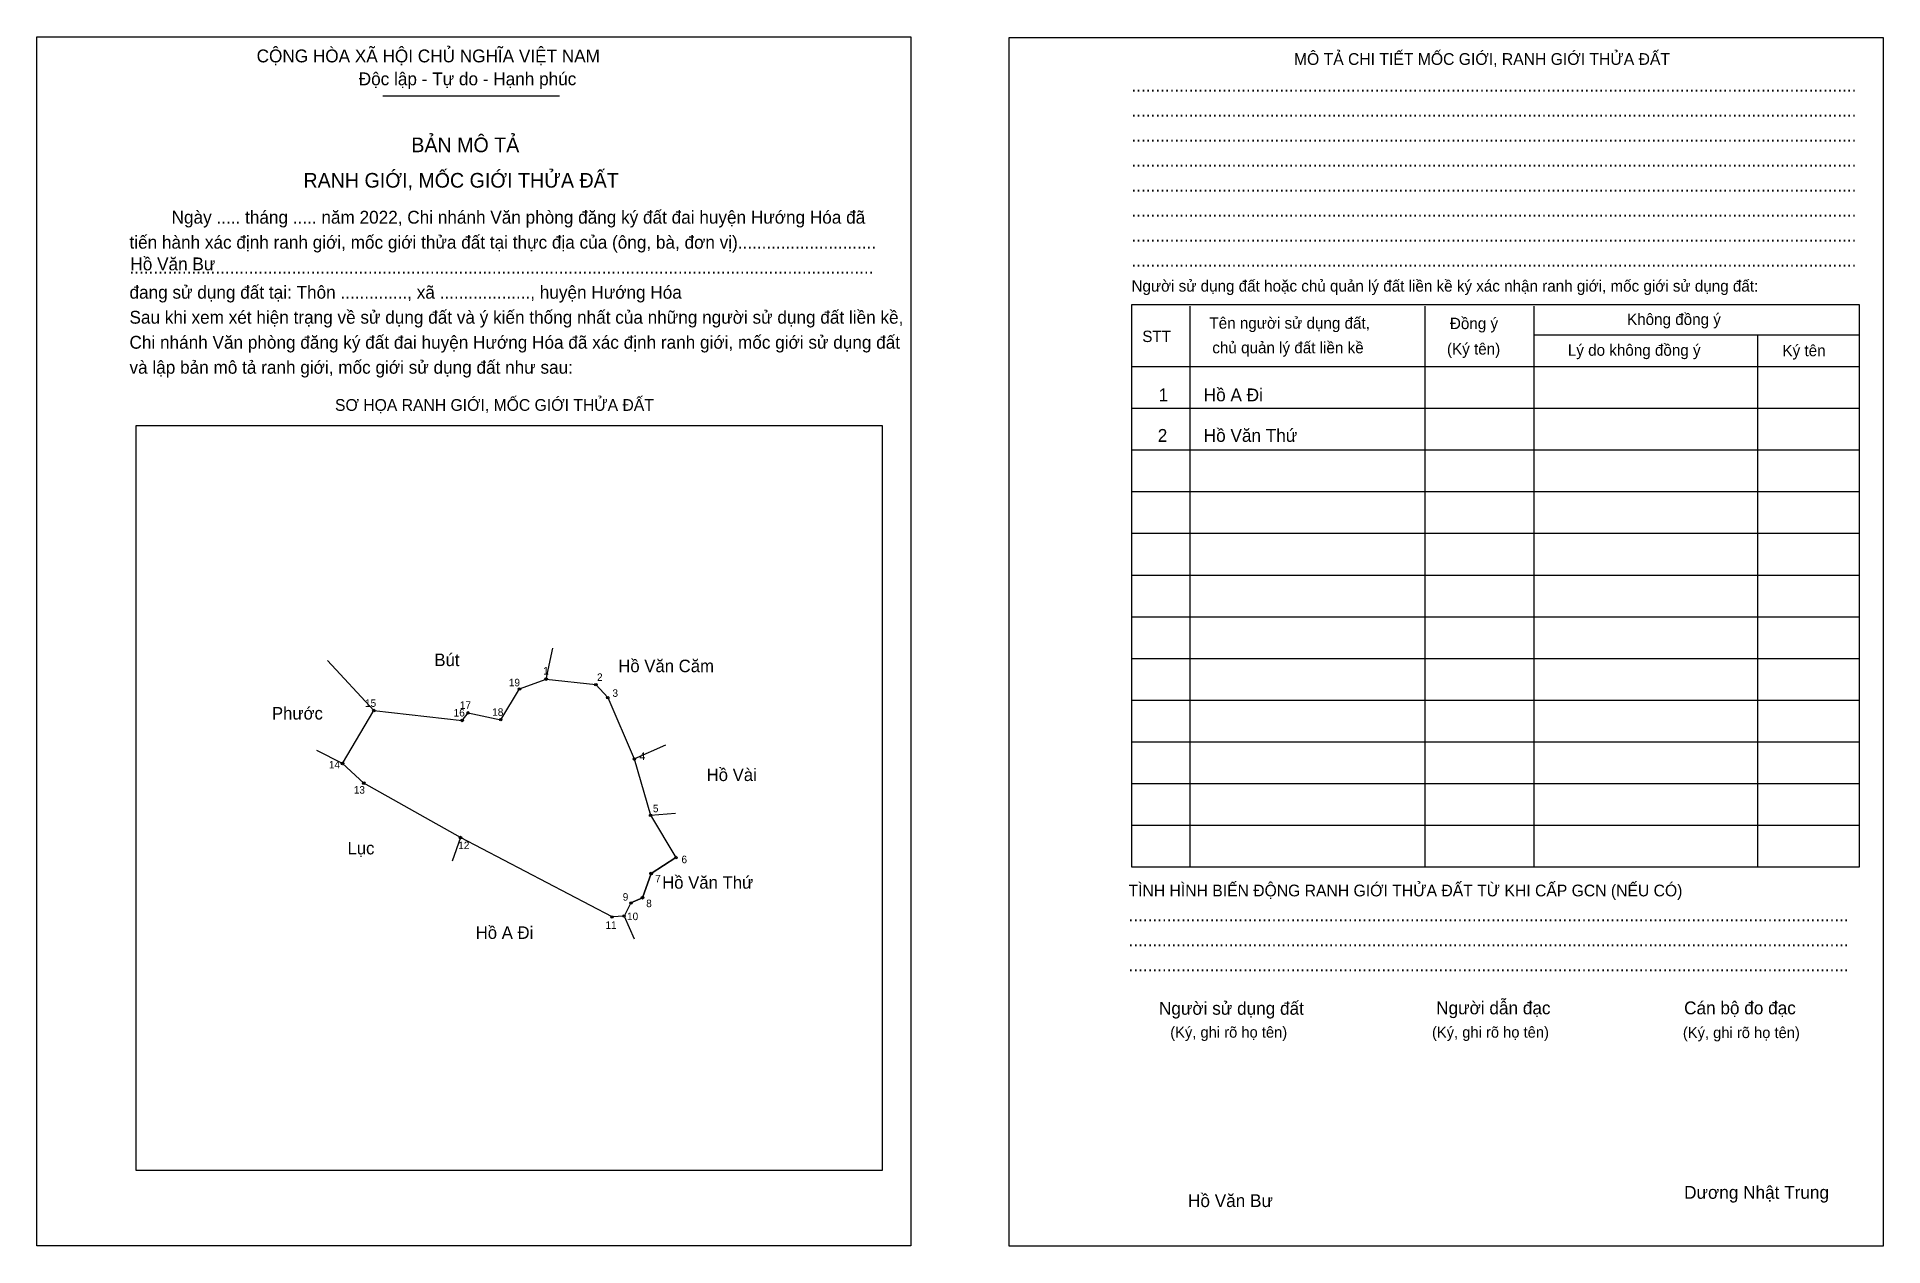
# Model space of a CAD drawing. Extents: x 548433 to 549205, y 1835493 to 1835998.
import ezdxf

# ---------------------------------------------------------------- set-up
doc = ezdxf.new("R2010")
doc.units = 0
for name, color, linetype in [('Level 1', 7, 'Continuous'), ('Level 10', 7, 'Continuous'), ('Level 11', 7, 'Continuous'), ('Level 2', 7, 'Continuous'), ('Level 25', 7, 'Continuous'), ('Level 27', 7, 'Continuous'), ('Level 36', 7, 'Continuous'), ('Level 52', 7, 'Continuous'), ('Level 55', 7, 'Continuous'), ('Level 6', 7, 'Continuous'), ('Level 9', 7, 'Continuous')]:
    doc.layers.add(name, color=color, linetype=linetype)

msp = doc.modelspace()

# ---------------------------------------------------------------- linework, layer by layer
at = {"layer": 'Level 1'}
for p, q in [((548432.85, 1835998.45), (548432.85, 1835998.45)), ((548839.5, 1835998.27), (548839.5, 1835998.27)), ((548577.48, 1835973.87), (548651.39, 1835973.87)), ((548915.05, 1835885.83), (548915.05, 1835651.37)), ((549013.37, 1835885.83), (549013.37, 1835651.37)), ((549058.87, 1835885.83), (549058.87, 1835651.37)), ((549058.87, 1835873.81), (549195.19, 1835873.81)), ((549152.48, 1835873.81), (549152.48, 1835651.37)), ((548890.65, 1835860.56), (549195.19, 1835860.56)), ((548890.65, 1835843.12), (549195.19, 1835843.12)), ((548474.36, 1835835.98), (548474.36, 1835835.98)), ((548890.65, 1835825.69), (549195.19, 1835825.69)), ((548890.65, 1835808.26), (549195.19, 1835808.26)), ((548890.65, 1835790.83), (549195.19, 1835790.83)), ((548890.65, 1835773.39), (549195.19, 1835773.39)), ((548890.65, 1835755.96), (549195.19, 1835755.96)), ((548890.65, 1835738.53), (549195.19, 1835738.53)), ((548890.65, 1835721.1), (549195.19, 1835721.1)), ((548890.65, 1835703.66), (549195.19, 1835703.66)), ((548890.65, 1835686.23), (549195.19, 1835686.23)), ((548890.65, 1835668.8), (549195.19, 1835668.8)), ((548786.4, 1835524.28), (548786.4, 1835524.28)), ((548798.36, 1835492.91), (548798.36, 1835492.91)), ((549205.01, 1835492.73), (549205.01, 1835492.73))]:
    msp.add_line(p, q, dxfattribs=at)
for points in [[(549195.19, 1835886.36), (548890.65, 1835886.36), (548890.65, 1835651.37), (549195.19, 1835651.37)], [(548474.36, 1835835.98), (548786.4, 1835835.98), (548786.4, 1835524.28), (548474.36, 1835524.28)]]:
    msp.add_lwpolyline(points, close=True, dxfattribs=at)
at = {"layer": 'Level 10'}
for p, q in [((548573.79, 1835716.7), (548554.33, 1835737.64)), ((548645.86, 1835729.87), (548648.57, 1835742.74)), ((548560.65, 1835694.55), (548549.88, 1835699.95)), ((548682.7, 1835696.45), (548695.88, 1835702.34))]:
    msp.add_line(p, q, dxfattribs=at)
msp.add_lwpolyline([(548560.65, 1835694.55), (548573.79, 1835716.7), (548610.73, 1835712.58), (548613.15, 1835715.72), (548626.84, 1835712.87), (548634.66, 1835725.74), (548645.86, 1835729.87), (548666.6, 1835727.56), (548671.61, 1835722.12), (548682.7, 1835696.45), (548689.51, 1835672.89), (548700.11, 1835655.22), (548689.77, 1835648.56), (548686.15, 1835638.41), (548681.32, 1835636.23), (548678.41, 1835630.75), (548673.39, 1835630.39), (548610.02, 1835663.58), (548569.55, 1835686.35)], close=True, dxfattribs=at)
at = {"layer": 'Level 11'}
for centre in [(548645.86, 1835729.87), (548634.66, 1835725.74), (548666.6, 1835727.56), (548671.61, 1835722.12), (548573.79, 1835716.7), (548613.15, 1835715.72), (548610.73, 1835712.58), (548626.84, 1835712.87), (548560.65, 1835694.55), (548560.65, 1835694.55), (548682.7, 1835696.45), (548569.55, 1835686.35), (548689.51, 1835672.89), (548610.02, 1835663.58), (548700.11, 1835655.22), (548689.77, 1835648.56), (548681.32, 1835636.23), (548686.15, 1835638.41), (548673.39, 1835630.39), (548678.41, 1835630.75)]:
    msp.add_circle(centre, 0.523, dxfattribs=at)
at = {"layer": 'Level 2'}
for points in [[(548432.85, 1835998.45), (548798.36, 1835998.45), (548798.36, 1835492.9), (548432.85, 1835492.9)], [(548839.5, 1835998.27), (549205.01, 1835998.27), (549205.01, 1835492.73), (548839.5, 1835492.73)]]:
    msp.add_lwpolyline(points, close=True, dxfattribs=at)
at = {"layer": 'Level 25'}
for p, q in [((548613.15, 1835715.72), (548626.84, 1835712.87)), ((548569.55, 1835686.35), (548560.65, 1835694.55)), ((548673.39, 1835630.39), (548610.02, 1835663.58)), ((548689.77, 1835648.56), (548700.11, 1835655.22)), ((548686.15, 1835638.41), (548689.77, 1835648.56)), ((548681.32, 1835636.23), (548686.15, 1835638.41)), ((548678.41, 1835630.75), (548673.39, 1835630.39))]:
    msp.add_line(p, q, dxfattribs=at)
at = {"layer": 'Level 27'}
for p, q in [((548689.51, 1835672.89), (548699.93, 1835673.78)), ((548610.02, 1835663.58), (548606.48, 1835653.74)), ((548678.41, 1835630.75), (548682.66, 1835621.19))]:
    msp.add_line(p, q, dxfattribs=at)

# ---------------------------------------------------------------- texts
at = {"layer": 'Level 1'}
for s, height, p in [('CỘNG HÒA XÃ HỘI CHỦ NGHĨA VIỆT NAM', 5.3689, (548524.74, 1835987.81)), ('MÔ TẢ CHI TIẾT MỐC GIỚI, RANH GIỚI THỬA ĐẤT', 4.9087, (548958.62, 1835986.75)), ('Độc lập - Tự do - Hạnh phúc', 5.3689, (548567.45, 1835978.23)), ('........................................................................................................................................................', 5.3689, (548890.65, 1835975.61)), ('........................................................................................................................................................', 5.3689, (548890.65, 1835965.15)), ('BẢN MÔ TẢ', 6.137, (548589.46, 1835950.23)), ('........................................................................................................................................................', 5.3689, (548890.65, 1835954.69)), ('RANH GIỚI, MỐC GIỚI THỬA ĐẤT', 6.1365, (548544.33, 1835935.41)), ('........................................................................................................................................................', 5.3689, (548890.65, 1835944.23)), ('........................................................................................................................................................', 5.3689, (548890.65, 1835933.77)), ('Ngày ..... tháng ..... năm 2022, Chi nhánh Văn phòng đăng ký đất đai huyện Hướng Hóa đã', 5.3689, (548489.18, 1835920.35)), ('........................................................................................................................................................', 5.3689, (548890.65, 1835923.31)), ('tiến hành xác định ranh giới, mốc giới thửa đất tại thực địa của (ông, bà, đơn vị).............................', 5.3689, (548471.57, 1835909.89)), ('........................................................................................................................................................', 5.3689, (548890.65, 1835912.85)), ('............................................................................................................................................................', 5.3689, (548471.57, 1835899.43)), ('........................................................................................................................................................', 5.3689, (548890.65, 1835902.39)), ('đang sử dụng đất tại: Thôn .............., xã ..................., huyện Hướng Hóa', 5.3689, (548471.57, 1835888.97)), ('Người sử dụng đất hoặc chủ quản lý đất liền kề ký xác nhận ranh giới, mốc giới sử dụng đất:', 4.7558, (548890.65, 1835891.93)), ('Sau khi xem xét hiện trạng về sử dụng đất và ý kiến thống nhất của những người sử dụng đất liền kề,', 5.3689, (548471.57, 1835878.51)), ('Tên người sử dụng đất,', 4.7558, (548923.25, 1835876.42)), ('Đồng ý', 4.756, (549023.83, 1835876.25)), ('Không đồng ý', 4.7558, (549097.92, 1835877.99)), ('Chi nhánh Văn phòng đăng ký đất đai huyện Hướng Hóa đã xác định ranh giới, mốc giới sử dụng đất', 5.3689, (548471.57, 1835868.05)), ('STT', 4.756, (548895.18, 1835870.84)), ('chủ quản lý đất liền kề', 4.7558, (548924.47, 1835866.13)), ('(Ký tên)', 4.756, (549022.61, 1835865.61)), ('Lý do không đồng ý', 4.7558, (549073.17, 1835865.09)), ('Ký tên', 4.756, (549162.94, 1835864.91)), ('và lập bản mô tả ranh giới, mốc giới sử dụng đất như sau:', 5.3689, (548471.57, 1835857.59)), ('SƠ HỌA RANH GIỚI, MỐC GIỚI THỬA ĐẤT', 4.9087, (548557.53, 1835842.06)), ('TÌNH HÌNH BIẾN ĐỘNG RANH GIỚI THỬA ĐẤT TỪ KHI CẤP GCN (NẾU CÓ)', 4.9087, (548889.43, 1835638.99)), ('.......................................................................................................................................................', 5.3689, (548889.43, 1835628.53)), ('.......................................................................................................................................................', 5.3689, (548889.43, 1835618.07)), ('.......................................................................................................................................................', 5.3689, (548889.43, 1835607.61)), ('Người sử dụng đất', 5.3689, (548902.15, 1835589.48)), ('Người dẫn đạc', 5.3689, (549018.08, 1835589.66)), ('Cán bộ đo đạc', 5.3689, (549121.8, 1835589.66)), ('(Ký, ghi rõ họ tên)', 4.6022, (548906.86, 1835579.89)), ('(Ký, ghi rõ họ tên)', 4.6022, (549016.34, 1835579.89)), ('(Ký, ghi rõ họ tên)', 4.6022, (549121.28, 1835579.72)), ('Dương Nhật Trung', 5.3689, (549121.8, 1835512.51))]:
    msp.add_text(s, height=height, dxfattribs=at).set_placement(p)
at = {"layer": 'Level 36'}
for s, p in [('Bút', (548599.1, 1835735.3)), ('Hồ Văn Căm', (548676, 1835732.76)), ('Phước', (548531.14, 1835712.94)), ('Hồ Vài', (548712.96, 1835687.23)), ('Lục', (548562.74, 1835656.55)), ('Hồ Văn Thứ', (548694.35, 1835642.21)), ('Hồ A Đi', (548616.37, 1835621.21))]:
    msp.add_text(s, height=5.23, dxfattribs=at).set_placement(p)
at = {"layer": 'Level 52'}
for s, height, p in [('1', 5.37, (548901.97, 1835846.05)), ('Hồ A Đi', 5.369, (548920.88, 1835846.05)), ('2', 5.37, (548901.64, 1835829.09)), ('Hồ Văn Thứ', 5.369, (548920.88, 1835829.09))]:
    msp.add_text(s, height=height, dxfattribs=at).set_placement(p)
at = {"layer": 'Level 55'}
for s, p in [('1', (548645.76, 1835729.87)), ('19', (548634.41, 1835725.74)), ('2', (548666.48, 1835727.56)), ('3', (548671.5, 1835722.12)), ('15', (548573.55, 1835716.7)), ('17', (548612.9, 1835715.72)), ('16', (548610.48, 1835712.58)), ('18', (548626.6, 1835712.87)), ('14', (548560.4, 1835694.55)), ('4', (548682.58, 1835696.45)), ('13', (548569.31, 1835686.35)), ('5', (548689.4, 1835672.89)), ('12', (548609.77, 1835663.58)), ('6', (548699.99, 1835655.22)), ('7', (548689.65, 1835648.56)), ('9', (548681.2, 1835636.23)), ('8', (548686.04, 1835638.41)), ('11', (548673.16, 1835630.39)), ('10', (548678.16, 1835630.75))]:
    msp.add_text(s, height=0.349, dxfattribs=at).set_placement(p)
at = {"layer": 'Level 6'}
for p in [(548471.94, 1835900.83), (548914.3, 1835509.05)]:
    msp.add_text('Hồ Văn Bư', height=5.369, dxfattribs=at).set_placement(p)
at = {"layer": 'Level 9'}
for s, height, p in [('19', 3.138, (548630.22, 1835726.86)), ('1', 3.14, (548644.56, 1835731.76)), ('2', 3.14, (548667.11, 1835729.1)), ('3', 3.14, (548673.57, 1835722.45)), ('15', 3.138, (548570.07, 1835718.25)), ('16', 3.138, (548607.14, 1835714.22)), ('17', 3.138, (548609.73, 1835717.42)), ('18', 3.138, (548623.27, 1835714.5)), ('4', 3.14, (548684.9, 1835696.06)), ('14', 3.138, (548554.96, 1835692.48)), ('13', 3.138, (548565.37, 1835681.96)), ('5', 3.14, (548690.48, 1835674.19)), ('12', 3.138, (548609.06, 1835658.76)), ('6', 3.14, (548702.44, 1835652.86)), ('7', 3.14, (548691.45, 1835644.82)), ('9', 3.14, (548677.87, 1835637.2)), ('8', 3.14, (548687.69, 1835634.48)), ('10', 3.138, (548679.66, 1835629.06)), ('11', 3.138, (548670.64, 1835625.41))]:
    msp.add_text(s, height=height, dxfattribs=at).set_placement(p)

doc.saveas('drawing.dxf')
